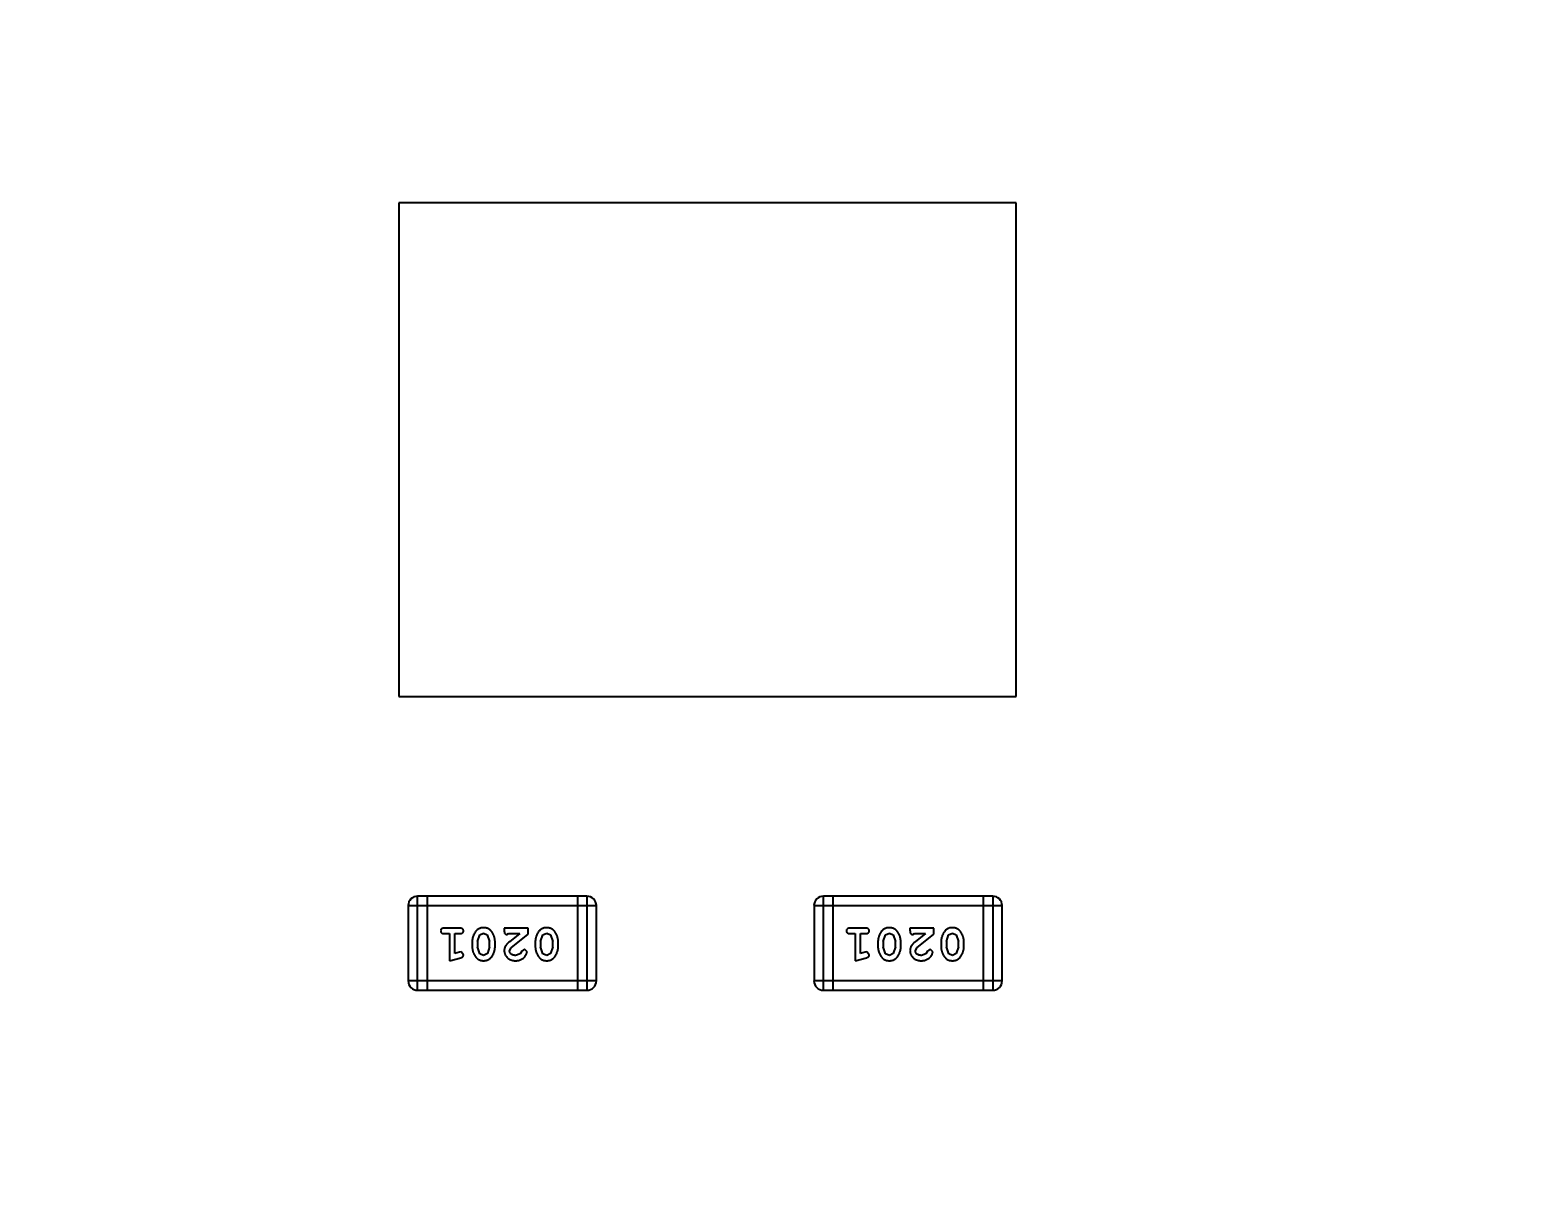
# Model space of a CAD drawing. Header units: inches. Extents: x -13 to 240, y -18 to 126.
# Drawn here: x 206.231 to 211.092, y 88.405 to 92.126 of the extents above; entities that cross this region are included whole.
import ezdxf

# ---------------------------------------------------------------- set-up
doc = ezdxf.new("R2010")
doc.units = ezdxf.units.IN
doc.header["$LTSCALE"] = 1.21
doc.header["$MEASUREMENT"] = 0
doc.header["$PDMODE"] = 3
doc.header["$PDSIZE"] = 0.3125
doc.layers.get('0').update_dxf_attribs({"linetype": 'CONTINUOUS'})
doc.layers.get('Defpoints').update_dxf_attribs({"linetype": 'CONTINUOUS'})
doc.layers.add('DIM', color=3, linetype='CONTINUOUS')
doc.styles.get("Standard").update_dxf_attribs({"font": 'txt', "width": 0.8})
doc.dimstyles.get("Standard").update_dxf_attribs({"dimtxt": 0.15625, "dimasz": 0.1875, "dimexe": 0.125, "dimexo": 0.0625, "dimgap": 0.09, "dimtad": 0, "dimtih": 1, "dimtoh": 1, "dimzin": 4, "dimdsep": 46, "dimtxsty": 'Standard', "dimblk": '_FILLED', "dimblk1": '_FILLED', "dimblk2": '_FILLED', "dimcen": 0.09, "dimazin": 1, "dimtp": 0.01, "dimtm": 0.01, "dimtfac": 1, "dimtofl": 0, "dimtmove": 0, "dimatfit": 3, "dimldrblk": '_FILLED', "dimfxl": 1, "dimtolj": 1, "dimtzin": 4, "dimarcsym": 0})

# ---------------------------------------------------------------- blocks, each defined once
blk = doc.blocks.new('_FILLED')
at = {"color": 0, "linetype": 'ByBlock'}
blk.add_solid([(0, 0), (-1, 0.1667), (-1, -0.1667)], dxfattribs=at)
blk = doc.blocks.new('*D57')
at = {"layer": 'Defpoints', "color": 0}
for p in [(222.3269, 99.4649), (198.0766, 63.4663), (232.488, 63.4663)]:
    blk.add_point(p, dxfattribs=at)
at = {"layer": 'DIM', "color": 0, "lineweight": -2}
for p, q in [((222.3894, 99.4649), (232.613, 99.4649)), ((232.488, 97.4649), (232.488, 84.489)), ((232.488, 65.4663), (232.488, 78.4423)), ((198.1391, 63.4663), (232.613, 63.4663))]:
    blk.add_line(p, q, dxfattribs=at)
at = {"layer": 'DIM', "color": 0, "lineweight": -2, "xscale": 2, "yscale": 2, "zscale": 2}
for p, rotation in [((232.488, 99.4649), 90), ((232.488, 63.4663), 270)]:
    blk.add_blockref('_FILLED', p, dxfattribs=dict(at, rotation=rotation))
at = {"layer": 'DIM', "color": 0, "insert": (232.488, 81.4656), "char_height": 2, "attachment_point": 5, "rotation": 90}
blk.add_mtext('\\A1;36.00', dxfattribs=at)

msp = doc.modelspace()

# ---------------------------------------------------------------- linework, layer by layer
at = {"color": 7, "linetype": 'Continuous'}
for p, q in [((207.4266, 91.5663), (207.4266, 89.9663)), ((209.4266, 91.5663), (207.4266, 91.5663)), ((209.4266, 89.9663), (209.4266, 91.5663)), ((207.4266, 89.9663), (209.4266, 89.9663)), ((207.4872, 89.0136), (207.4872, 89.3184)), ((208.0359, 89.3184), (207.4872, 89.3184)), ((207.5177, 89.3184), (207.5177, 89.0136)), ((208.0054, 89.3184), (208.0054, 89.0136)), ((208.0359, 89.3184), (208.0359, 89.0136)), ((208.8022, 89.0136), (208.8022, 89.3184)), ((209.3509, 89.3184), (208.8022, 89.3184)), ((208.8327, 89.3184), (208.8327, 89.0136)), ((209.3204, 89.3184), (209.3204, 89.0136)), ((209.3509, 89.3184), (209.3509, 89.0136)), ((207.4568, 89.288), (207.4568, 89.0441)), ((207.4568, 89.288), (208.0664, 89.288)), ((208.0664, 89.0441), (208.0664, 89.288)), ((208.7718, 89.288), (208.7718, 89.0441)), ((208.7718, 89.288), (209.3814, 89.288)), ((209.3814, 89.0441), (209.3814, 89.288)), ((207.6247, 89.2148), (207.5728, 89.2148)), ((207.7678, 89.2148), (207.7678, 89.2069)), ((207.8449, 89.2148), (207.7678, 89.2148)), ((207.8449, 89.1959), (207.8449, 89.2148)), ((208.9397, 89.2148), (208.8878, 89.2148)), ((209.0828, 89.2148), (209.0828, 89.2069)), ((209.1599, 89.2148), (209.0828, 89.2148)), ((209.1599, 89.1959), (209.1599, 89.2148)), ((207.5728, 89.1975), (207.5901, 89.1975)), ((207.5901, 89.1975), (207.5901, 89.1094)), ((207.6074, 89.1325), (207.6074, 89.1975)), ((207.6074, 89.1975), (207.6247, 89.1975)), ((207.664, 89.1718), (207.664, 89.154)), ((207.6813, 89.1715), (207.6886, 89.1933)), ((207.6813, 89.1715), (207.6813, 89.1543)), ((207.6886, 89.1933), (207.7009, 89.1991)), ((207.7009, 89.1991), (207.713, 89.1938)), ((207.713, 89.1938), (207.7206, 89.1715)), ((207.7206, 89.1543), (207.7206, 89.1715)), ((207.738, 89.154), (207.738, 89.1718)), ((207.7765, 89.1944), (207.782, 89.1975)), ((207.782, 89.1975), (207.8182, 89.1975)), ((207.8182, 89.1975), (207.7846, 89.1705)), ((207.7899, 89.151), (207.8449, 89.1959)), ((207.8685, 89.1718), (207.8685, 89.154)), ((207.8858, 89.1715), (207.8931, 89.1933)), ((207.8858, 89.1715), (207.8858, 89.1543)), ((207.8931, 89.1933), (207.9054, 89.1991)), ((207.9054, 89.1991), (207.9175, 89.1938)), ((207.9175, 89.1938), (207.9252, 89.1715)), ((207.9252, 89.1543), (207.9252, 89.1715)), ((207.9425, 89.154), (207.9425, 89.1718)), ((208.8878, 89.1975), (208.9051, 89.1975)), ((208.9051, 89.1975), (208.9051, 89.1094)), ((208.9224, 89.1325), (208.9224, 89.1975)), ((208.9224, 89.1975), (208.9397, 89.1975)), ((208.979, 89.1718), (208.979, 89.154)), ((208.9963, 89.1715), (209.0036, 89.1933)), ((208.9963, 89.1715), (208.9963, 89.1543)), ((209.0036, 89.1933), (209.0159, 89.1991)), ((209.0159, 89.1991), (209.028, 89.1938)), ((209.028, 89.1938), (209.0357, 89.1715)), ((209.0357, 89.1543), (209.0357, 89.1715)), ((209.053, 89.154), (209.053, 89.1718)), ((209.0915, 89.1944), (209.097, 89.1975)), ((209.097, 89.1975), (209.1332, 89.1975)), ((209.1332, 89.1975), (209.0996, 89.1705)), ((209.1049, 89.151), (209.1599, 89.1959)), ((209.1835, 89.1718), (209.1835, 89.154)), ((209.2008, 89.1715), (209.2081, 89.1933)), ((209.2008, 89.1715), (209.2008, 89.1543)), ((209.2081, 89.1933), (209.2204, 89.1991)), ((209.2204, 89.1991), (209.2325, 89.1938)), ((209.2325, 89.1938), (209.2402, 89.1715)), ((209.2402, 89.1543), (209.2402, 89.1715)), ((209.2575, 89.154), (209.2575, 89.1718)), ((207.5901, 89.1094), (207.6267, 89.1193)), ((207.6224, 89.1367), (207.6074, 89.1325)), ((207.6278, 89.1377), (207.6224, 89.1367)), ((207.6357, 89.1285), (207.6278, 89.1377)), ((207.6889, 89.132), (207.6813, 89.1543)), ((207.701, 89.1267), (207.6889, 89.132)), ((207.7134, 89.1325), (207.701, 89.1267)), ((207.7206, 89.1543), (207.7134, 89.1325)), ((207.7851, 89.1412), (207.7899, 89.151)), ((207.8195, 89.1321), (207.8046, 89.1267)), ((207.8245, 89.1406), (207.8195, 89.1321)), ((207.833, 89.1472), (207.8245, 89.1406)), ((207.8418, 89.1387), (207.833, 89.1472)), ((207.8934, 89.132), (207.8858, 89.1543)), ((207.9055, 89.1267), (207.8934, 89.132)), ((207.9179, 89.1325), (207.9055, 89.1267)), ((207.9252, 89.1543), (207.9179, 89.1325)), ((208.9051, 89.1094), (208.9417, 89.1193)), ((208.9374, 89.1367), (208.9224, 89.1325)), ((208.9428, 89.1377), (208.9374, 89.1367)), ((208.9507, 89.1285), (208.9428, 89.1377)), ((209.0039, 89.132), (208.9963, 89.1543)), ((209.016, 89.1267), (209.0039, 89.132)), ((209.0284, 89.1325), (209.016, 89.1267)), ((209.0357, 89.1543), (209.0284, 89.1325)), ((209.1002, 89.1412), (209.1049, 89.151)), ((209.1345, 89.1321), (209.1196, 89.1267)), ((209.1395, 89.1406), (209.1345, 89.1321)), ((209.148, 89.1472), (209.1395, 89.1406)), ((209.1568, 89.1387), (209.148, 89.1472)), ((209.2084, 89.132), (209.2008, 89.1543)), ((209.2205, 89.1267), (209.2084, 89.132)), ((209.2329, 89.1325), (209.2205, 89.1267)), ((209.2402, 89.1543), (209.2329, 89.1325)), ((208.0664, 89.0441), (207.4568, 89.0441)), ((207.4872, 89.0136), (208.0359, 89.0136)), ((209.3814, 89.0441), (208.7718, 89.0441)), ((208.8022, 89.0136), (209.3509, 89.0136))]:
    msp.add_line(p, q, dxfattribs=at)
for centre, start, end in [((207.4872, 89.288), 90, 180), ((208.0359, 89.288), 0, 90), ((208.8022, 89.288), 90, 180), ((209.3509, 89.288), 0, 90), ((207.4872, 89.0441), 180, 270), ((208.0359, 89.0441), 270, 0), ((208.8022, 89.0441), 180, 270), ((209.3509, 89.0441), 270, 0)]:
    msp.add_arc(centre, 0.0305, start, end, dxfattribs=at)
for points, knots in [([(207.5728, 89.2148), (207.5719, 89.2148), (207.5702, 89.2147), (207.5679, 89.2143), (207.5659, 89.2136), (207.5644, 89.2125), (207.5632, 89.2112), (207.5624, 89.2096), (207.5619, 89.208), (207.5618, 89.2068), (207.5618, 89.2062)], [0, 0, 0, 0, 0.169012, 0.317488, 0.445429, 0.560977, 0.67065, 0.776666, 0.88492, 1, 1, 1, 1]), ([(207.5618, 89.2062), (207.5618, 89.2055), (207.5619, 89.2044), (207.5624, 89.2027), (207.5632, 89.2012), (207.5644, 89.1999), (207.5659, 89.1988), (207.5679, 89.198), (207.5702, 89.1976), (207.5719, 89.1975), (207.5728, 89.1975)], [0, 0, 0, 0, 0.11517, 0.223509, 0.328254, 0.438012, 0.553651, 0.682263, 0.830856, 1, 1, 1, 1]), ([(207.6357, 89.2062), (207.6357, 89.2068), (207.6356, 89.208), (207.6351, 89.2096), (207.6343, 89.2111), (207.6331, 89.2125), (207.6316, 89.2136), (207.6296, 89.2143), (207.6273, 89.2147), (207.6256, 89.2148), (207.6247, 89.2148)], [0, 0, 0, 0, 0.115051, 0.223278, 0.329269, 0.437893, 0.554681, 0.682591, 0.83103, 1, 1, 1, 1]), ([(207.6247, 89.1975), (207.6256, 89.1975), (207.6273, 89.1976), (207.6296, 89.198), (207.6315, 89.1988), (207.6331, 89.1999), (207.6343, 89.2012), (207.6351, 89.2027), (207.6356, 89.2044), (207.6357, 89.2055), (207.6357, 89.2062)], [0, 0, 0, 0, 0.169102, 0.317658, 0.446239, 0.563118, 0.671828, 0.776546, 0.884858, 1, 1, 1, 1]), ([(207.7009, 89.2164), (207.6995, 89.2163), (207.6966, 89.2163), (207.6926, 89.2156), (207.6887, 89.2144), (207.6851, 89.2128), (207.6818, 89.2108), (207.6788, 89.2083), (207.676, 89.2054), (207.6735, 89.202), (207.6713, 89.1984), (207.6694, 89.1947), (207.6677, 89.191), (207.6664, 89.1872), (207.6653, 89.1834), (207.6646, 89.1796), (207.6641, 89.1757), (207.664, 89.1731), (207.664, 89.1718)], [0, 0, 0, 0, 0.067217, 0.131051, 0.19272, 0.252824, 0.312745, 0.373449, 0.436041, 0.501494, 0.567761, 0.632087, 0.695096, 0.757109, 0.817993, 0.878657, 0.939311, 1, 1, 1, 1]), ([(207.738, 89.1718), (207.7379, 89.1728), (207.7379, 89.175), (207.7376, 89.1781), (207.7371, 89.1813), (207.7364, 89.1844), (207.7355, 89.1874), (207.7344, 89.1904), (207.7331, 89.1934), (207.7317, 89.1963), (207.7301, 89.199), (207.7285, 89.2015), (207.7268, 89.2038), (207.7252, 89.206), (207.7235, 89.2078), (207.7218, 89.2095), (207.72, 89.2109), (207.7177, 89.2125), (207.7145, 89.2141), (207.7103, 89.2154), (207.7057, 89.2162), (207.7026, 89.2163), (207.7009, 89.2164)], [0, 0, 0, 0, 0.049886, 0.09882, 0.148132, 0.19689, 0.246038, 0.295176, 0.345305, 0.395692, 0.445312, 0.491875, 0.535813, 0.577009, 0.616081, 0.652689, 0.687585, 0.720206, 0.785062, 0.85223, 0.923759, 1, 1, 1, 1]), ([(207.7678, 89.2069), (207.7679, 89.2059), (207.7679, 89.2039), (207.7684, 89.2012), (207.769, 89.1989), (207.7701, 89.1972), (207.7714, 89.1959), (207.7729, 89.195), (207.7746, 89.1944), (207.7759, 89.1944), (207.7765, 89.1944)], [0, 0, 0, 0, 0.1844, 0.34094, 0.473574, 0.586824, 0.690029, 0.789175, 0.890445, 1, 1, 1, 1]), ([(207.9054, 89.2164), (207.904, 89.2163), (207.9012, 89.2163), (207.8971, 89.2156), (207.8932, 89.2144), (207.8897, 89.2128), (207.8863, 89.2108), (207.8833, 89.2083), (207.8805, 89.2054), (207.878, 89.202), (207.8758, 89.1984), (207.8739, 89.1947), (207.8722, 89.191), (207.8709, 89.1872), (207.8698, 89.1834), (207.8691, 89.1796), (207.8686, 89.1757), (207.8686, 89.1731), (207.8685, 89.1718)], [0, 0, 0, 0, 0.067217, 0.131051, 0.19272, 0.252824, 0.312745, 0.373449, 0.436041, 0.501494, 0.567761, 0.632087, 0.695096, 0.757109, 0.817993, 0.878657, 0.939311, 1, 1, 1, 1]), ([(207.9425, 89.1718), (207.9424, 89.1728), (207.9424, 89.175), (207.9421, 89.1781), (207.9416, 89.1813), (207.9409, 89.1844), (207.9401, 89.1874), (207.9389, 89.1904), (207.9377, 89.1934), (207.9362, 89.1963), (207.9346, 89.199), (207.933, 89.2015), (207.9313, 89.2038), (207.9297, 89.206), (207.928, 89.2078), (207.9263, 89.2095), (207.9246, 89.2109), (207.9222, 89.2125), (207.919, 89.2141), (207.9148, 89.2154), (207.9102, 89.2162), (207.9071, 89.2163), (207.9054, 89.2164)], [0, 0, 0, 0, 0.049886, 0.09882, 0.148132, 0.19689, 0.246038, 0.295176, 0.345305, 0.395692, 0.445312, 0.491875, 0.535813, 0.577009, 0.616081, 0.652689, 0.687585, 0.720206, 0.785062, 0.85223, 0.923759, 1, 1, 1, 1]), ([(208.8878, 89.2148), (208.8869, 89.2148), (208.8852, 89.2147), (208.8829, 89.2143), (208.8809, 89.2136), (208.8794, 89.2125), (208.8782, 89.2112), (208.8774, 89.2096), (208.8769, 89.208), (208.8768, 89.2068), (208.8768, 89.2062)], [0, 0, 0, 0, 0.169012, 0.317488, 0.445429, 0.560977, 0.67065, 0.776666, 0.88492, 1, 1, 1, 1]), ([(208.8768, 89.2062), (208.8768, 89.2055), (208.8769, 89.2044), (208.8774, 89.2027), (208.8782, 89.2012), (208.8794, 89.1999), (208.8809, 89.1988), (208.8829, 89.198), (208.8852, 89.1976), (208.8869, 89.1975), (208.8878, 89.1975)], [0, 0, 0, 0, 0.11517, 0.223509, 0.328254, 0.438012, 0.553651, 0.682263, 0.830856, 1, 1, 1, 1]), ([(208.9507, 89.2062), (208.9507, 89.2068), (208.9506, 89.208), (208.9501, 89.2096), (208.9493, 89.2111), (208.9481, 89.2125), (208.9466, 89.2136), (208.9446, 89.2143), (208.9423, 89.2147), (208.9406, 89.2148), (208.9397, 89.2148)], [0, 0, 0, 0, 0.115051, 0.223278, 0.329269, 0.437893, 0.554681, 0.682591, 0.83103, 1, 1, 1, 1]), ([(208.9397, 89.1975), (208.9406, 89.1975), (208.9423, 89.1976), (208.9446, 89.198), (208.9465, 89.1988), (208.9481, 89.1999), (208.9493, 89.2012), (208.9501, 89.2027), (208.9506, 89.2044), (208.9507, 89.2055), (208.9507, 89.2062)], [0, 0, 0, 0, 0.169102, 0.317658, 0.446239, 0.563118, 0.671828, 0.776546, 0.884858, 1, 1, 1, 1]), ([(209.0159, 89.2164), (209.0145, 89.2163), (209.0117, 89.2163), (209.0076, 89.2156), (209.0037, 89.2144), (209.0001, 89.2128), (208.9968, 89.2108), (208.9938, 89.2083), (208.991, 89.2054), (208.9885, 89.202), (208.9863, 89.1984), (208.9844, 89.1947), (208.9827, 89.191), (208.9814, 89.1872), (208.9803, 89.1834), (208.9796, 89.1796), (208.9791, 89.1757), (208.979, 89.1731), (208.979, 89.1718)], [0, 0, 0, 0, 0.067217, 0.131051, 0.19272, 0.252824, 0.312745, 0.373449, 0.436041, 0.501494, 0.567761, 0.632087, 0.695096, 0.757109, 0.817993, 0.878657, 0.939311, 1, 1, 1, 1]), ([(209.053, 89.1718), (209.0529, 89.1728), (209.0529, 89.175), (209.0526, 89.1781), (209.0521, 89.1813), (209.0514, 89.1844), (209.0505, 89.1874), (209.0494, 89.1904), (209.0481, 89.1934), (209.0467, 89.1963), (209.0451, 89.199), (209.0435, 89.2015), (209.0418, 89.2038), (209.0402, 89.206), (209.0385, 89.2078), (209.0368, 89.2095), (209.035, 89.2109), (209.0327, 89.2125), (209.0295, 89.2141), (209.0253, 89.2154), (209.0207, 89.2162), (209.0176, 89.2163), (209.0159, 89.2164)], [0, 0, 0, 0, 0.049886, 0.09882, 0.148132, 0.19689, 0.246038, 0.295176, 0.345305, 0.395692, 0.445312, 0.491875, 0.535813, 0.577009, 0.616081, 0.652689, 0.687585, 0.720206, 0.785062, 0.85223, 0.923759, 1, 1, 1, 1]), ([(209.0828, 89.2069), (209.0829, 89.2059), (209.0829, 89.2039), (209.0834, 89.2012), (209.084, 89.1989), (209.0851, 89.1972), (209.0864, 89.1959), (209.0879, 89.195), (209.0896, 89.1944), (209.0909, 89.1944), (209.0915, 89.1944)], [0, 0, 0, 0, 0.1844, 0.34094, 0.473574, 0.586824, 0.690029, 0.789175, 0.890445, 1, 1, 1, 1]), ([(209.2204, 89.2164), (209.219, 89.2163), (209.2162, 89.2163), (209.2121, 89.2156), (209.2082, 89.2144), (209.2047, 89.2128), (209.2013, 89.2108), (209.1983, 89.2083), (209.1955, 89.2054), (209.193, 89.202), (209.1908, 89.1984), (209.1889, 89.1947), (209.1872, 89.191), (209.1859, 89.1872), (209.1848, 89.1834), (209.1841, 89.1796), (209.1836, 89.1757), (209.1836, 89.1731), (209.1835, 89.1718)], [0, 0, 0, 0, 0.067217, 0.131051, 0.19272, 0.252824, 0.312745, 0.373449, 0.436041, 0.501494, 0.567761, 0.632087, 0.695096, 0.757109, 0.817993, 0.878657, 0.939311, 1, 1, 1, 1]), ([(209.2575, 89.1718), (209.2574, 89.1728), (209.2574, 89.175), (209.2571, 89.1781), (209.2566, 89.1813), (209.2559, 89.1844), (209.2551, 89.1874), (209.2539, 89.1904), (209.2527, 89.1934), (209.2512, 89.1963), (209.2496, 89.199), (209.248, 89.2015), (209.2463, 89.2038), (209.2447, 89.206), (209.243, 89.2078), (209.2413, 89.2095), (209.2396, 89.2109), (209.2372, 89.2125), (209.234, 89.2141), (209.2298, 89.2154), (209.2253, 89.2162), (209.2221, 89.2163), (209.2204, 89.2164)], [0, 0, 0, 0, 0.049886, 0.09882, 0.148132, 0.19689, 0.246038, 0.295176, 0.345305, 0.395692, 0.445312, 0.491875, 0.535813, 0.577009, 0.616081, 0.652689, 0.687585, 0.720206, 0.785062, 0.85223, 0.923759, 1, 1, 1, 1]), ([(207.7846, 89.1705), (207.7837, 89.1697), (207.782, 89.1682), (207.7797, 89.166), (207.7776, 89.1639), (207.7757, 89.1619), (207.7741, 89.16), (207.7727, 89.1583), (207.7716, 89.1566), (207.7705, 89.1546), (207.7694, 89.152), (207.7685, 89.1488), (207.7679, 89.1455), (207.7679, 89.1433), (207.7678, 89.1422)], [0, 0, 0, 0, 0.103002, 0.197728, 0.285279, 0.365235, 0.437224, 0.502446, 0.560545, 0.611446, 0.707576, 0.80349, 0.900532, 1, 1, 1, 1]), ([(209.0996, 89.1705), (209.0987, 89.1697), (209.097, 89.1682), (209.0947, 89.166), (209.0926, 89.1639), (209.0907, 89.1619), (209.0891, 89.16), (209.0877, 89.1583), (209.0866, 89.1566), (209.0855, 89.1546), (209.0844, 89.152), (209.0835, 89.1488), (209.0829, 89.1455), (209.0829, 89.1433), (209.0828, 89.1422)], [0, 0, 0, 0, 0.103002, 0.197728, 0.285279, 0.365235, 0.437224, 0.502446, 0.560545, 0.611446, 0.707576, 0.80349, 0.900532, 1, 1, 1, 1]), ([(207.6267, 89.1193), (207.6275, 89.1195), (207.6291, 89.12), (207.6312, 89.1209), (207.6328, 89.1218), (207.634, 89.1228), (207.6348, 89.124), (207.6353, 89.1253), (207.6357, 89.1268), (207.6357, 89.1279), (207.6357, 89.1285)], [0, 0, 0, 0, 0.187321, 0.344927, 0.475328, 0.579604, 0.674244, 0.773631, 0.882025, 1, 1, 1, 1]), ([(207.664, 89.154), (207.664, 89.1529), (207.6641, 89.1508), (207.6644, 89.1476), (207.6649, 89.1445), (207.6656, 89.1414), (207.6665, 89.1383), (207.6676, 89.1353), (207.6689, 89.1323), (207.6704, 89.1295), (207.672, 89.1267), (207.6736, 89.1242), (207.6753, 89.1219), (207.677, 89.1198), (207.6787, 89.1179), (207.6804, 89.1163), (207.6821, 89.1148), (207.6845, 89.1133), (207.6877, 89.1117), (207.6918, 89.1104), (207.6964, 89.1096), (207.6995, 89.1095), (207.7012, 89.1094)], [0, 0, 0, 0, 0.049855, 0.099516, 0.148482, 0.19758, 0.246804, 0.296268, 0.346517, 0.397047, 0.446826, 0.49336, 0.537801, 0.579207, 0.617974, 0.654833, 0.689171, 0.722088, 0.786392, 0.853518, 0.924186, 1, 1, 1, 1]), ([(207.7012, 89.1094), (207.7026, 89.1094), (207.7054, 89.1095), (207.7095, 89.1102), (207.7133, 89.1114), (207.7169, 89.1129), (207.7202, 89.115), (207.7232, 89.1175), (207.726, 89.1205), (207.7285, 89.1239), (207.7307, 89.1275), (207.7326, 89.1311), (207.7343, 89.1348), (207.7356, 89.1386), (207.7367, 89.1424), (207.7374, 89.1462), (207.7379, 89.1501), (207.7379, 89.1527), (207.738, 89.154)], [0, 0, 0, 0, 0.06692, 0.130834, 0.19258, 0.252759, 0.312631, 0.373411, 0.436359, 0.501894, 0.568244, 0.632472, 0.69556, 0.757163, 0.818592, 0.878885, 0.939235, 1, 1, 1, 1]), ([(207.7678, 89.1422), (207.7679, 89.1411), (207.768, 89.1389), (207.7684, 89.1356), (207.7692, 89.1325), (207.7704, 89.1295), (207.7718, 89.1267), (207.7736, 89.124), (207.7757, 89.1214), (207.7781, 89.1189), (207.7808, 89.1167), (207.7836, 89.1147), (207.7867, 89.1131), (207.7899, 89.1117), (207.7933, 89.1107), (207.7969, 89.1099), (207.8006, 89.1095), (207.8032, 89.1094), (207.8045, 89.1094)], [0, 0, 0, 0, 0.060981, 0.120256, 0.178148, 0.236115, 0.293993, 0.352864, 0.413358, 0.476056, 0.539296, 0.602396, 0.665116, 0.728325, 0.792919, 0.859317, 0.928302, 1, 1, 1, 1]), ([(207.8046, 89.1267), (207.8032, 89.1268), (207.8005, 89.1268), (207.7967, 89.1277), (207.7933, 89.1291), (207.7905, 89.131), (207.7881, 89.1333), (207.7864, 89.1357), (207.7854, 89.1384), (207.7852, 89.1403), (207.7851, 89.1412)], [0, 0, 0, 0, 0.156344, 0.299348, 0.4327, 0.561, 0.682299, 0.791883, 0.89611, 1, 1, 1, 1]), ([(207.8045, 89.1094), (207.8062, 89.1095), (207.8096, 89.1096), (207.8145, 89.1104), (207.8193, 89.1119), (207.8237, 89.1139), (207.8279, 89.1163), (207.8315, 89.1192), (207.8347, 89.1224), (207.8372, 89.126), (207.8392, 89.1295), (207.8406, 89.1329), (207.8416, 89.1359), (207.8417, 89.1378), (207.8418, 89.1387)], [0, 0, 0, 0, 0.098286, 0.193983, 0.289056, 0.384352, 0.477435, 0.566197, 0.652355, 0.737986, 0.818188, 0.887401, 0.94802, 1, 1, 1, 1]), ([(207.8685, 89.154), (207.8685, 89.1529), (207.8686, 89.1508), (207.8689, 89.1476), (207.8694, 89.1445), (207.8701, 89.1414), (207.871, 89.1383), (207.8721, 89.1353), (207.8734, 89.1323), (207.8749, 89.1295), (207.8765, 89.1267), (207.8781, 89.1242), (207.8798, 89.1219), (207.8815, 89.1198), (207.8832, 89.1179), (207.8849, 89.1163), (207.8866, 89.1148), (207.889, 89.1133), (207.8922, 89.1117), (207.8963, 89.1104), (207.9009, 89.1096), (207.904, 89.1095), (207.9057, 89.1094)], [0, 0, 0, 0, 0.049855, 0.099516, 0.148482, 0.19758, 0.246804, 0.296268, 0.346517, 0.397047, 0.446826, 0.49336, 0.537801, 0.579207, 0.617974, 0.654833, 0.689171, 0.722088, 0.786392, 0.853518, 0.924186, 1, 1, 1, 1]), ([(207.9057, 89.1094), (207.9071, 89.1094), (207.9099, 89.1095), (207.914, 89.1102), (207.9178, 89.1114), (207.9214, 89.1129), (207.9247, 89.115), (207.9278, 89.1175), (207.9305, 89.1205), (207.933, 89.1239), (207.9352, 89.1275), (207.9371, 89.1311), (207.9388, 89.1348), (207.9401, 89.1386), (207.9412, 89.1424), (207.9419, 89.1462), (207.9424, 89.1501), (207.9424, 89.1527), (207.9425, 89.154)], [0, 0, 0, 0, 0.06692, 0.130834, 0.19258, 0.252759, 0.312631, 0.373411, 0.436359, 0.501894, 0.568244, 0.632472, 0.69556, 0.757163, 0.818592, 0.878885, 0.939235, 1, 1, 1, 1]), ([(208.9417, 89.1193), (208.9425, 89.1195), (208.9441, 89.12), (208.9462, 89.1209), (208.9478, 89.1218), (208.949, 89.1228), (208.9498, 89.124), (208.9503, 89.1253), (208.9507, 89.1268), (208.9507, 89.1279), (208.9507, 89.1285)], [0, 0, 0, 0, 0.187321, 0.344927, 0.475328, 0.579604, 0.674244, 0.773631, 0.882025, 1, 1, 1, 1]), ([(208.979, 89.154), (208.979, 89.1529), (208.9791, 89.1508), (208.9794, 89.1476), (208.9799, 89.1445), (208.9806, 89.1414), (208.9815, 89.1383), (208.9826, 89.1353), (208.9839, 89.1323), (208.9854, 89.1295), (208.987, 89.1267), (208.9886, 89.1242), (208.9903, 89.1219), (208.992, 89.1198), (208.9937, 89.1179), (208.9954, 89.1163), (208.9971, 89.1148), (208.9995, 89.1133), (209.0027, 89.1117), (209.0068, 89.1104), (209.0114, 89.1096), (209.0145, 89.1095), (209.0162, 89.1094)], [0, 0, 0, 0, 0.049855, 0.099516, 0.148482, 0.19758, 0.246804, 0.296268, 0.346517, 0.397047, 0.446826, 0.49336, 0.537801, 0.579207, 0.617974, 0.654833, 0.689171, 0.722088, 0.786392, 0.853518, 0.924186, 1, 1, 1, 1]), ([(209.0162, 89.1094), (209.0176, 89.1094), (209.0204, 89.1095), (209.0245, 89.1102), (209.0283, 89.1114), (209.0319, 89.1129), (209.0352, 89.115), (209.0383, 89.1175), (209.041, 89.1205), (209.0435, 89.1239), (209.0457, 89.1275), (209.0476, 89.1311), (209.0493, 89.1348), (209.0506, 89.1386), (209.0517, 89.1424), (209.0524, 89.1462), (209.0529, 89.1501), (209.0529, 89.1527), (209.053, 89.154)], [0, 0, 0, 0, 0.06692, 0.130834, 0.19258, 0.252759, 0.312631, 0.373411, 0.436359, 0.501894, 0.568244, 0.632472, 0.69556, 0.757163, 0.818592, 0.878885, 0.939235, 1, 1, 1, 1]), ([(209.0828, 89.1422), (209.0829, 89.1411), (209.083, 89.1389), (209.0834, 89.1356), (209.0842, 89.1325), (209.0854, 89.1295), (209.0868, 89.1267), (209.0886, 89.124), (209.0907, 89.1214), (209.0931, 89.1189), (209.0958, 89.1167), (209.0986, 89.1147), (209.1017, 89.1131), (209.1049, 89.1117), (209.1083, 89.1107), (209.1119, 89.1099), (209.1156, 89.1095), (209.1182, 89.1094), (209.1195, 89.1094)], [0, 0, 0, 0, 0.060981, 0.120256, 0.178148, 0.236115, 0.293993, 0.352864, 0.413358, 0.476056, 0.539296, 0.602396, 0.665116, 0.728325, 0.792919, 0.859317, 0.928302, 1, 1, 1, 1]), ([(209.1196, 89.1267), (209.1182, 89.1268), (209.1155, 89.1268), (209.1117, 89.1277), (209.1083, 89.1291), (209.1055, 89.131), (209.1031, 89.1333), (209.1014, 89.1357), (209.1004, 89.1384), (209.1002, 89.1403), (209.1002, 89.1412)], [0, 0, 0, 0, 0.156344, 0.299348, 0.4327, 0.561, 0.682299, 0.791883, 0.89611, 1, 1, 1, 1]), ([(209.1195, 89.1094), (209.1212, 89.1095), (209.1246, 89.1096), (209.1295, 89.1104), (209.1343, 89.1119), (209.1388, 89.1139), (209.1429, 89.1163), (209.1465, 89.1192), (209.1497, 89.1224), (209.1522, 89.126), (209.1542, 89.1295), (209.1556, 89.1329), (209.1566, 89.1359), (209.1567, 89.1378), (209.1568, 89.1387)], [0, 0, 0, 0, 0.098286, 0.193983, 0.289056, 0.384352, 0.477435, 0.566197, 0.652355, 0.737986, 0.818188, 0.887401, 0.94802, 1, 1, 1, 1]), ([(209.1835, 89.154), (209.1835, 89.1529), (209.1836, 89.1508), (209.1839, 89.1476), (209.1844, 89.1445), (209.1851, 89.1414), (209.186, 89.1383), (209.1871, 89.1353), (209.1884, 89.1323), (209.1899, 89.1295), (209.1915, 89.1267), (209.1931, 89.1242), (209.1948, 89.1219), (209.1965, 89.1198), (209.1982, 89.1179), (209.1999, 89.1163), (209.2016, 89.1148), (209.204, 89.1133), (209.2072, 89.1117), (209.2113, 89.1104), (209.2159, 89.1096), (209.219, 89.1095), (209.2207, 89.1094)], [0, 0, 0, 0, 0.049855, 0.099516, 0.148482, 0.19758, 0.246804, 0.296268, 0.346517, 0.397047, 0.446826, 0.49336, 0.537801, 0.579207, 0.617974, 0.654833, 0.689171, 0.722088, 0.786392, 0.853518, 0.924186, 1, 1, 1, 1]), ([(209.2207, 89.1094), (209.2221, 89.1094), (209.2249, 89.1095), (209.229, 89.1102), (209.2328, 89.1114), (209.2364, 89.1129), (209.2397, 89.115), (209.2428, 89.1175), (209.2456, 89.1205), (209.248, 89.1239), (209.2502, 89.1275), (209.2521, 89.1311), (209.2538, 89.1348), (209.2551, 89.1386), (209.2562, 89.1424), (209.2569, 89.1462), (209.2574, 89.1501), (209.2574, 89.1527), (209.2575, 89.154)], [0, 0, 0, 0, 0.06692, 0.130834, 0.19258, 0.252759, 0.312631, 0.373411, 0.436359, 0.501894, 0.568244, 0.632472, 0.69556, 0.757163, 0.818592, 0.878885, 0.939235, 1, 1, 1, 1])]:
    msp.add_open_spline(points, degree=3, knots=knots, dxfattribs=at)

# ---------------------------------------------------------------- dimensions: what is measured, and where the dimension line sits
at = {"layer": 'DIM'}
dim = msp.add_linear_dim(base=(232.488, 63.4663), p1=(222.3269, 99.4649), p2=(198.0766, 63.4663), angle=90, dimstyle='Standard', override={"dimtxt": 2, "dimasz": 2, "dimtih": 0, "dimtoh": 0, "dimzin": 0, "dimcen": 0.198, "dimadec": 0, "dimazin": 0, "dimtp": 0, "dimtm": 0, "dimtdec": 4, "dimtzin": 0}, dxfattribs=at)
dim.commit()
dim.dimension.update_dxf_attribs({"geometry": '*D57', "text_midpoint": (232.488, 81.4656)})

doc.saveas('drawing.dxf')
